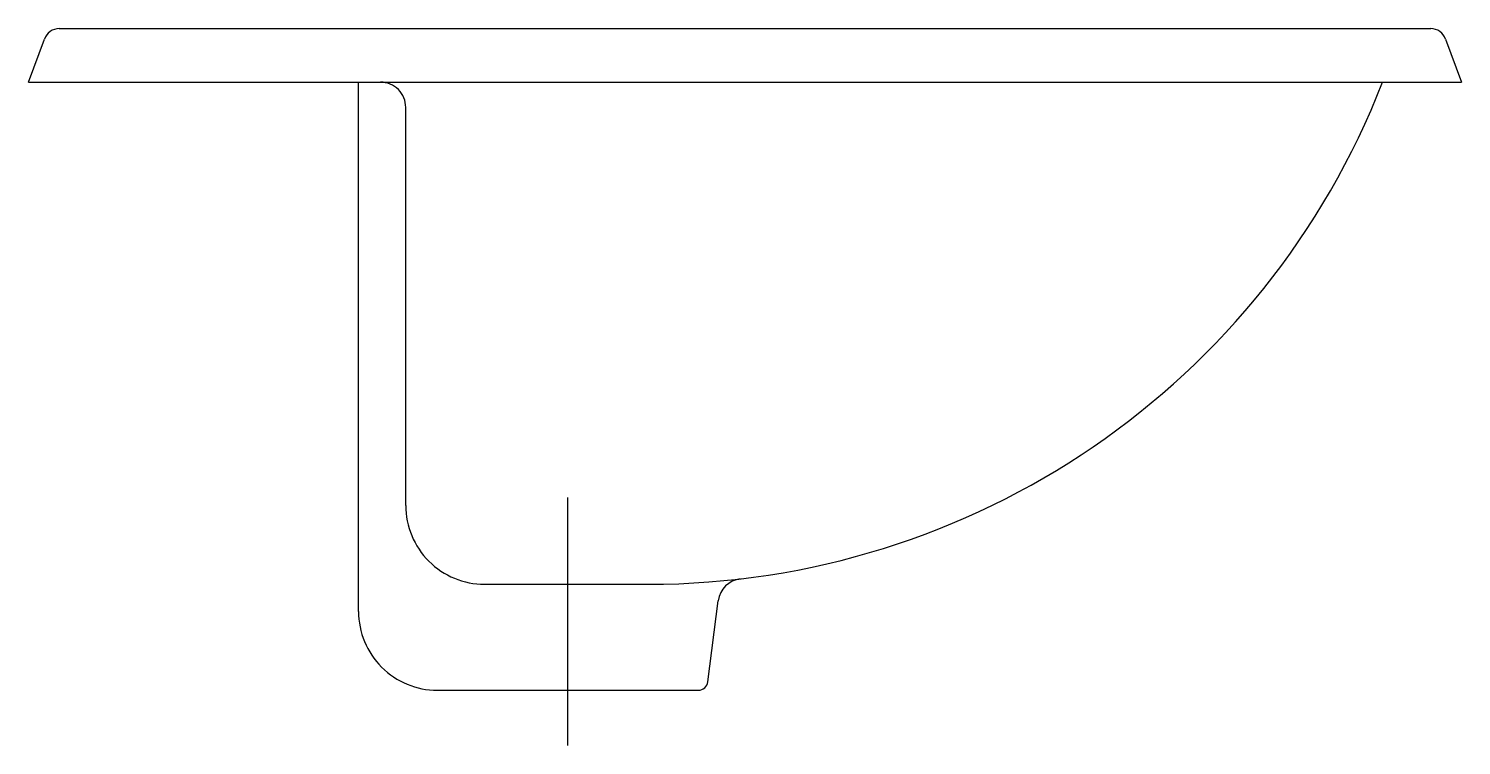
# Model space of a CAD drawing. Extents: x -1007.376 to -1006.871, y 868.375 to 868.627.
import ezdxf

# ---------------------------------------------------------------- set-up
doc = ezdxf.new("R2010")
doc.units = 0
doc.header["$LTSCALE"] = 0.2
doc.header["$MEASUREMENT"] = 0
doc.linetypes.add('AXES', pattern=[0.54, 0.3, -0.08, 0.08, -0.08])
doc.linetypes.add('CONTINU', pattern=[0])
doc.layers.get('0').update_dxf_attribs({"linetype": 'CONTINUOUS'})
doc.layers.add('DECA_EIXOS', color=5, linetype='AXES')

msp = doc.modelspace()

# ---------------------------------------------------------------- linework, layer by layer
at = {"linetype": 'CONTINU'}
for points in [[(-1007.37579, 868.6084), (-1007.37025, 868.62362)], [(-1007.36503, 868.62727), (-1006.8817, 868.62727)], [(-1006.87648, 868.62362), (-1006.87094, 868.6084)], [(-1007.37579, 868.6084), (-1006.87094, 868.6084)], [(-1007.25956, 868.42187), (-1007.25956, 868.6084)], [(-1007.2429, 868.45921), (-1007.2429, 868.59952)], [(-1007.21514, 868.43145), (-1007.15739, 868.43145)], [(-1007.13647, 868.39703), (-1007.13279, 868.42566)], [(-1007.2318, 868.39411), (-1007.13978, 868.39411)]]:
    msp.add_lwpolyline(points, dxfattribs=at)
for points in [[(-1007.36503, 868.62727, 0.315266), (-1007.37025, 868.62362)], [(-1006.87648, 868.62362, 0.315276), (-1006.8817, 868.62727)], [(-1007.2429, 868.59952, 0.414222), (-1007.25178, 868.6084)], [(-1007.15739, 868.43145, 0.309286), (-1006.8987, 868.6084)], [(-1007.2429, 868.45921, 0.414217), (-1007.21514, 868.43145)], [(-1007.12501, 868.43335, 0.344135), (-1007.13279, 868.42566)], [(-1007.25956, 868.42187, 0.414217), (-1007.2318, 868.39411)], [(-1007.13978, 868.39411, 0.378924), (-1007.13647, 868.39703)]]:
    msp.add_lwpolyline(points, format="xyb", dxfattribs=at)
at = {"layer": 'DECA_EIXOS'}
msp.add_lwpolyline([(-1007.18579, 868.37468), (-1007.18579, 868.46198)], dxfattribs=at)

doc.saveas('drawing.dxf')
